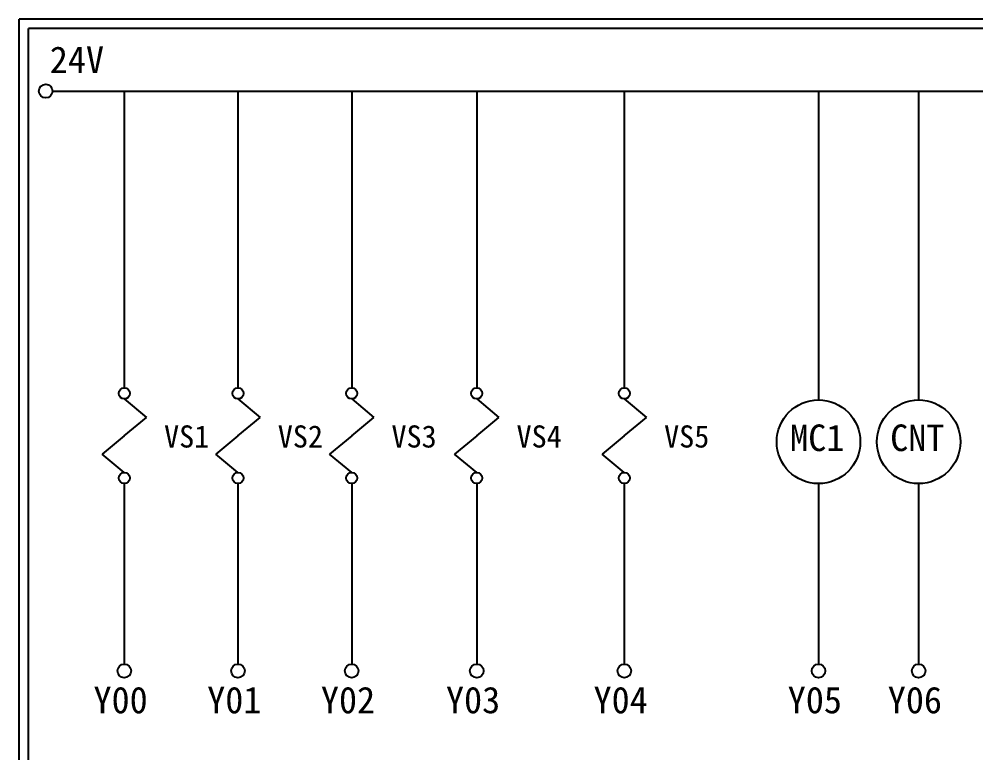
# Model space of a CAD drawing. Extents: x 325 to 612, y 3 to 207.
# Drawn here: x 325.3 to 454.9, y 107.6 to 207 of the extents above; entities that cross this region are included whole.
import ezdxf

# ---------------------------------------------------------------- set-up
doc = ezdxf.new("R2010")
doc.units = 0
doc.layers.add('圖框層', color=7, linetype='CONTINUOUS')
doc.layers.add('標尺寸層', color=3, linetype='CONTINUOUS')
doc.styles.add('STSL', font='KAIU.TTF')

msp = doc.modelspace()

# ---------------------------------------------------------------- linework, layer by layer
at = {"layer": '圖框層', "color": 7}
for p, q in [((612.32, 206.97), (325.32, 206.97)), ((325.32, 3), (325.32, 206.97)), ((611.07, 205.72), (326.57, 205.72)), ((326.57, 4.25), (326.57, 205.72))]:
    msp.add_line(p, q, dxfattribs=at)
at = {"layer": '標尺寸層', "color": 7}
for p, q in [((329.84, 197.22), (607.44, 197.22)), ((339.56, 197.22), (339.56, 157.03)), ((354.96, 197.22), (354.96, 157.03)), ((370.36, 197.22), (370.36, 157.03)), ((387.3, 197.22), (387.3, 157.03)), ((407.29, 197.22), (407.29, 157.03)), ((433.59, 197.22), (433.59, 155.39)), ((447.15, 197.22), (447.15, 155.39)), ((339.56, 155.53), (342.56, 153.04)), ((354.96, 155.53), (357.97, 153.04)), ((370.36, 155.53), (373.37, 153.04)), ((387.3, 155.53), (390.31, 153.04)), ((407.29, 155.53), (410.29, 153.04)), ((339.56, 150.55), (342.56, 153.04)), ((354.96, 150.55), (357.97, 153.04)), ((370.36, 150.55), (373.37, 153.04)), ((387.3, 150.55), (390.31, 153.04)), ((407.29, 150.55), (410.29, 153.04)), ((339.56, 150.55), (336.56, 148.06)), ((354.96, 150.55), (351.96, 148.06)), ((370.36, 150.55), (367.36, 148.06)), ((387.3, 150.55), (384.3, 148.06)), ((407.29, 150.55), (404.29, 148.06)), ((339.56, 145.57), (336.56, 148.06)), ((354.96, 145.57), (351.96, 148.06)), ((370.36, 145.57), (367.36, 148.06)), ((387.3, 145.57), (384.3, 148.06)), ((407.29, 145.57), (404.29, 148.06)), ((339.56, 144.07), (339.56, 119.62)), ((354.96, 144.07), (354.96, 119.62)), ((370.36, 144.07), (370.36, 119.62)), ((387.3, 144.07), (387.3, 119.62)), ((407.29, 144.07), (407.29, 119.62)), ((433.59, 144.07), (433.59, 119.62)), ((447.15, 144.07), (447.15, 119.62))]:
    msp.add_line(p, q, dxfattribs=at)
for centre, radius in [((328.92, 197.22), 0.92), ((339.56, 156.28), 0.751), ((354.96, 156.28), 0.751), ((370.36, 156.28), 0.751), ((387.3, 156.28), 0.751), ((407.29, 156.28), 0.751), ((433.59, 149.73), 5.66), ((447.15, 149.73), 5.66), ((339.56, 144.82), 0.751), ((354.96, 144.82), 0.751), ((370.36, 144.82), 0.751), ((387.3, 144.82), 0.751), ((407.29, 144.82), 0.751), ((339.56, 118.7), 0.92), ((354.96, 118.7), 0.92), ((370.36, 118.7), 0.92), ((387.3, 118.7), 0.92), ((407.29, 118.7), 0.92), ((433.59, 118.7), 0.92), ((447.15, 118.7), 0.92)]:
    msp.add_circle(centre, radius, dxfattribs=at)

# ---------------------------------------------------------------- texts
at = {"layer": '圖框層', "color": 4, "style": 'STSL'}
for s, height, p in [('24V', 3.6, (329.47, 199.68)), ('VS1', 3, (344.95, 148.95)), ('VS2', 3, (360.35, 148.95)), ('VS3', 3, (375.75, 148.95)), ('VS4', 3, (392.69, 148.95)), ('VS5', 3, (412.68, 148.95)), ('MC1', 3.6, (429.75, 148.47)), ('CNT', 3.6, (443.3, 148.47)), ('Y00', 3.6, (335.39, 112.96)), ('Y01', 3.6, (350.79, 112.96)), ('Y02', 3.6, (366.19, 112.96)), ('Y03', 3.6, (383.13, 112.96)), ('Y04', 3.6, (403.12, 112.96)), ('Y05', 3.6, (429.42, 112.96)), ('Y06', 3.6, (442.97, 112.96))]:
    msp.add_text(s, height=height, dxfattribs=at).set_placement(p)

doc.saveas('drawing.dxf')
